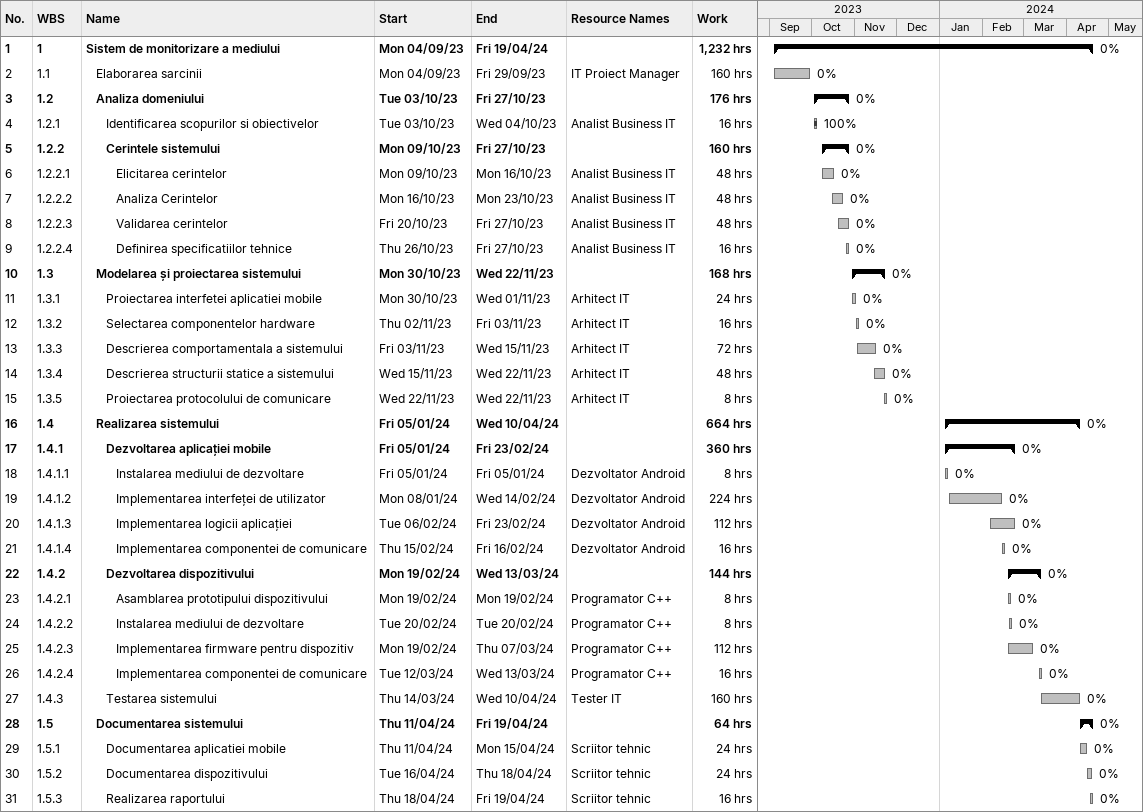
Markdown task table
| ID | WBS | Task | Start | Finish | Resources | % complete | Work (h) |
|---|---|---|---|---|---|---|---|
| 1 | 1 | **Sistem de monitorizare a mediului** | 2023-09-04 | 2024-04-19 |  | 0 | 1232 |
| 2 | 1.1 | Elaborarea sarcinii | 2023-09-04 | 2023-09-29 | IT Proiect Manager | 0 | 160 |
| 3 | 1.2 | **Analiza domeniului** | 2023-10-03 | 2023-10-27 |  | 0 | 176 |
| 4 | 1.2.1 | Identificarea scopurilor si obiectivelor | 2023-10-03 | 2023-10-04 | Analist Business IT | 100 | 16 |
| 5 | 1.2.2 | **Cerintele sistemului** | 2023-10-09 | 2023-10-27 |  | 0 | 160 |
| 6 | 1.2.2.1 | Elicitarea cerintelor | 2023-10-09 | 2023-10-16 | Analist Business IT | 0 | 48 |
| 7 | 1.2.2.2 | Analiza Cerintelor | 2023-10-16 | 2023-10-23 | Analist Business IT | 0 | 48 |
| 8 | 1.2.2.3 | Validarea cerintelor | 2023-10-20 | 2023-10-27 | Analist Business IT | 0 | 48 |
| 9 | 1.2.2.4 | Definirea specificatiilor tehnice | 2023-10-26 | 2023-10-27 | Analist Business IT | 0 | 16 |
| 10 | 1.3 | **Modelarea și proiectarea sistemului** | 2023-10-30 | 2023-11-22 |  | 0 | 168 |
| 11 | 1.3.1 | Proiectarea interfetei aplicatiei mobile | 2023-10-30 | 2023-11-01 | Arhitect IT | 0 | 24 |
| 12 | 1.3.2 | Selectarea componentelor hardware | 2023-11-02 | 2023-11-03 | Arhitect IT | 0 | 16 |
| 13 | 1.3.3 | Descrierea comportamentala a sistemului | 2023-11-03 | 2023-11-15 | Arhitect IT | 0 | 72 |
| 14 | 1.3.4 | Descrierea structurii statice a sistemului | 2023-11-15 | 2023-11-22 | Arhitect IT | 0 | 48 |
| 15 | 1.3.5 | Proiectarea protocolului de comunicare | 2023-11-22 | 2023-11-22 | Arhitect IT | 0 | 8 |
| 16 | 1.4 | **Realizarea sistemului** | 2024-01-05 | 2024-04-10 |  | 0 | 664 |
| 17 | 1.4.1 | **Dezvoltarea aplicației mobile** | 2024-01-05 | 2024-02-23 |  | 0 | 360 |
| 18 | 1.4.1.1 | Instalarea mediului de dezvoltare | 2024-01-05 | 2024-01-05 | Dezvoltator Android | 0 | 8 |
| 19 | 1.4.1.2 | Implementarea interfeței de utilizator | 2024-01-08 | 2024-02-14 | Dezvoltator Android | 0 | 224 |
| 20 | 1.4.1.3 | Implementarea logicii aplicației | 2024-02-06 | 2024-02-23 | Dezvoltator Android | 0 | 112 |
| 21 | 1.4.1.4 | Implementarea componentei de comunicare | 2024-02-15 | 2024-02-16 | Dezvoltator Android | 0 | 16 |
| 22 | 1.4.2 | **Dezvoltarea dispozitivului** | 2024-02-19 | 2024-03-13 |  | 0 | 144 |
| 23 | 1.4.2.1 | Asamblarea prototipului dispozitivului | 2024-02-19 | 2024-02-19 | Programator C++ | 0 | 8 |
| 24 | 1.4.2.2 | Instalarea mediului de dezvoltare | 2024-02-20 | 2024-02-20 | Programator C++ | 0 | 8 |
| 25 | 1.4.2.3 | Implementarea firmware pentru dispozitiv | 2024-02-19 | 2024-03-07 | Programator C++ | 0 | 112 |
| 26 | 1.4.2.4 | Implementarea componentei de comunicare | 2024-03-12 | 2024-03-13 | Programator C++ | 0 | 16 |
| 27 | 1.4.3 | Testarea sistemului | 2024-03-14 | 2024-04-10 | Tester IT | 0 | 160 |
| 28 | 1.5 | **Documentarea sistemului** | 2024-04-11 | 2024-04-19 |  | 0 | 64 |
| 29 | 1.5.1 | Documentarea aplicatiei mobile | 2024-04-11 | 2024-04-15 | Scriitor tehnic | 0 | 24 |
| 30 | 1.5.2 | Documentarea dispozitivului | 2024-04-16 | 2024-04-18 | Scriitor tehnic | 0 | 24 |
| 31 | 1.5.3 | Realizarea raportului | 2024-04-18 | 2024-04-19 | Scriitor tehnic | 0 | 16 |
